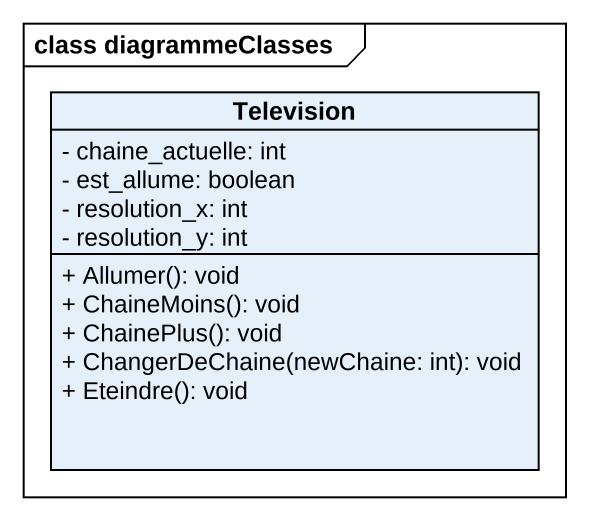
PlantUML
@startuml
mainframe class diagrammeClasses
hide circle
hide empty members
skinparam classAttributeIconSize 0
class Television {
  - chaine_actuelle: int
  - est_allume: boolean
  - resolution_x: int
  - resolution_y: int
  + Allumer(): void
  + ChaineMoins(): void
  + ChainePlus(): void
  + ChangerDeChaine(newChaine: int): void
  + Eteindre(): void
}
@enduml
